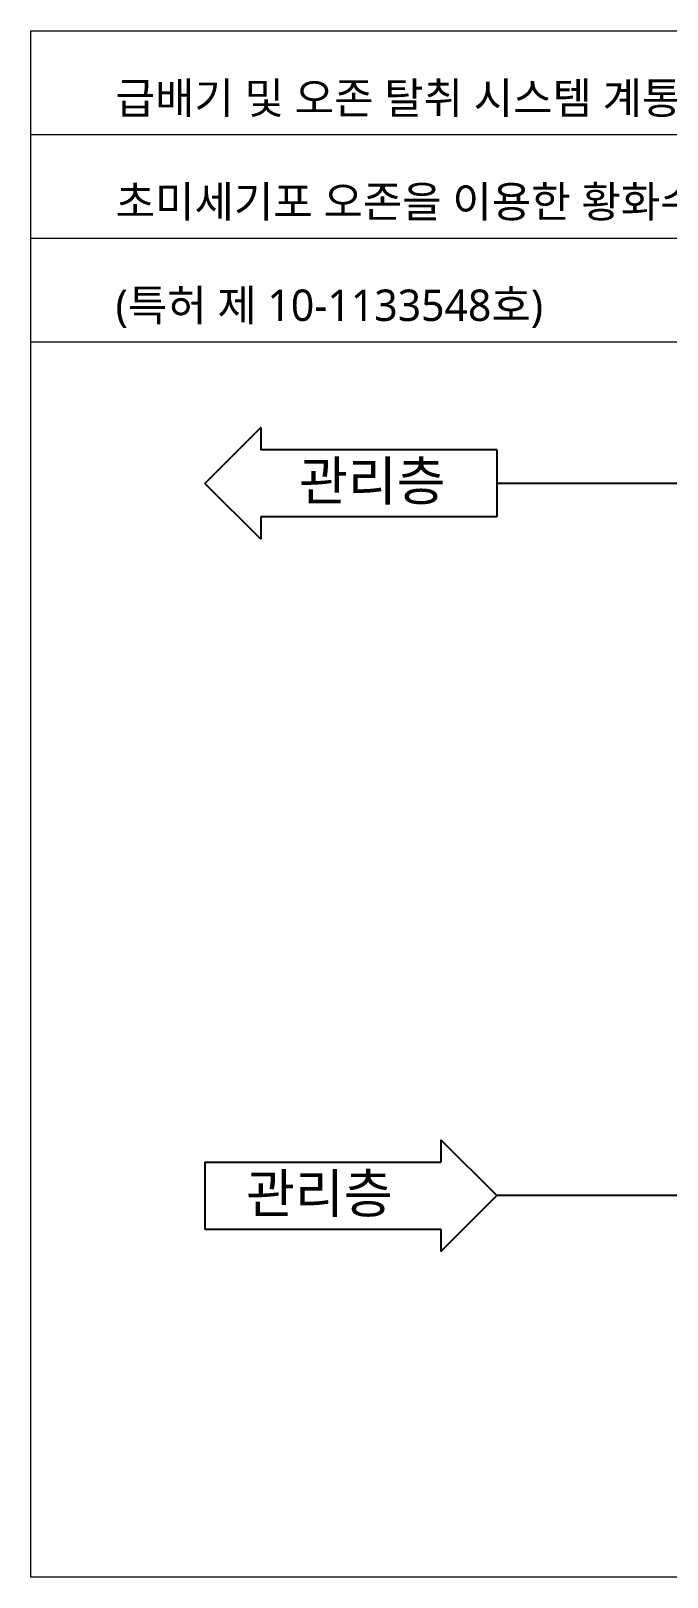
# Model space of a CAD drawing. Header units: millimetres. Extents: x 169673 to 334584, y 156879 to 224061.
# Drawn here: x 187982 to 189592, y 207437 to 211354 of the extents above; entities that cross this region are included whole.
import ezdxf

# ---------------------------------------------------------------- set-up
doc = ezdxf.new("R2010")
doc.units = ezdxf.units.MM
doc.header["$LTSCALE"] = 40
doc.header["$MEASUREMENT"] = 0
doc.layers.get('0').update_dxf_attribs({"linetype": 'CONTINUOUS'})
for name, color, linetype in [('A-XXXX-TXT2', 3, 'CONTINUOUS'), ('DUCT', 4, 'CONTINUOUS'), ('WL', 5, 'CONTINUOUS')]:
    doc.layers.add(name, color=color, linetype=linetype)
doc.styles.add('맑은 고딕', font='malgun.ttf')

msp = doc.modelspace()

# ---------------------------------------------------------------- linework, layer by layer
at = {"linetype": 'Continuous', "lineweight": 15}
for p, q in [((187982.4, 211091.1), (192434.8, 211091.1)), ((187982.4, 210828.7), (192434.8, 210828.7)), ((187982.4, 210566.3), (192434.8, 210566.3))]:
    msp.add_line(p, q, dxfattribs=at)
msp.add_lwpolyline([(187982.4, 211353.5), (192434.8, 211353.5), (192434.8, 207436.9), (187982.4, 207436.9)], close=True, dxfattribs=at)
at = {"layer": 'DUCT'}
for p, q in [((190123.4, 210207.4, 0), (189160.9, 210207.4, 0)), ((189784.3, 208403.1, 0), (189160.9, 208403.1, 0))]:
    msp.add_line(p, q, dxfattribs=at)
at = {"layer": 'WL', "color": 2}
for p, q in [((188563.8, 210349, 0), (188422.2, 210207.4, 0)), ((188563.8, 210349, 0), (188563.8, 210292.5, 0)), ((189160.9, 210292.5, 0), (188563.8, 210292.5, 0)), ((189160.9, 210292.5, 0), (189160.9, 210122.3, 0)), ((188563.8, 210065.8, 0), (188422.2, 210207.4, 0)), ((189160.9, 210122.3, 0), (188563.8, 210122.3, 0)), ((188563.8, 210122.3, 0), (188563.8, 210065.8, 0)), ((189019.3, 208544.7, 0), (189160.9, 208403.1, 0)), ((189019.3, 208544.7, 0), (189019.3, 208488.2, 0)), ((188422.2, 208488.2, 0), (188422.2, 208318, 0)), ((188422.2, 208488.2, 0), (189019.3, 208488.2, 0)), ((189019.3, 208261.5, 0), (189160.9, 208403.1, 0)), ((188422.2, 208318, 0), (189019.3, 208318, 0)), ((189019.3, 208318, 0), (189019.3, 208261.5, 0))]:
    msp.add_line(p, q, dxfattribs=at)

# ---------------------------------------------------------------- texts
at = {"layer": 'A-XXXX-TXT2', "style": '맑은 고딕'}
for s, height, p in [('급배기 및 오존 탈취 시스템 계통도', 79.522, (188196.5, 211143.7)), ('초미세기포 오존을 이용한 황화수소계 악취제거장치 및 방법', 79.522, (188196.5, 210881.3)), ('(특허 제 10-1133548호)', 79.522, (188196.5, 210618.9)), ('관리층', 98.59, (188660.4, 210164.4, 0)), ('관리층', 98.59, (188526.6, 208359.6, 0))]:
    msp.add_text(s, height=height, dxfattribs=at).set_placement(p)

doc.saveas('drawing.dxf')
